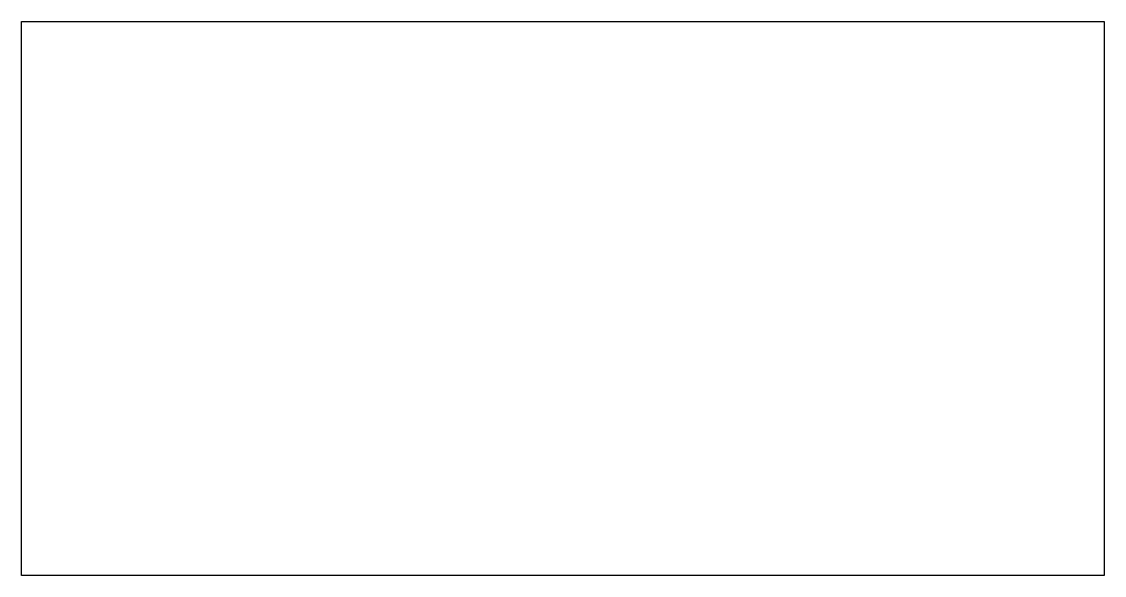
# Model space of a CAD drawing. Header units: millimetres. Extents: x 0 to 15608, y 0 to 7989.
import ezdxf

# ---------------------------------------------------------------- set-up
doc = ezdxf.new("R2010")
doc.units = ezdxf.units.MM
picture_1 = doc.add_image_def('image1.bmp', size_in_pixel=(590, 302))

msp = doc.modelspace()

# ---------------------------------------------------------------- pictures from other files: only their frames are drawn
image = msp.add_image(picture_1, insert=(0, 0), size_in_units=(15608, 7989))
image.dxf.flags = 7

doc.saveas('drawing.dxf')
